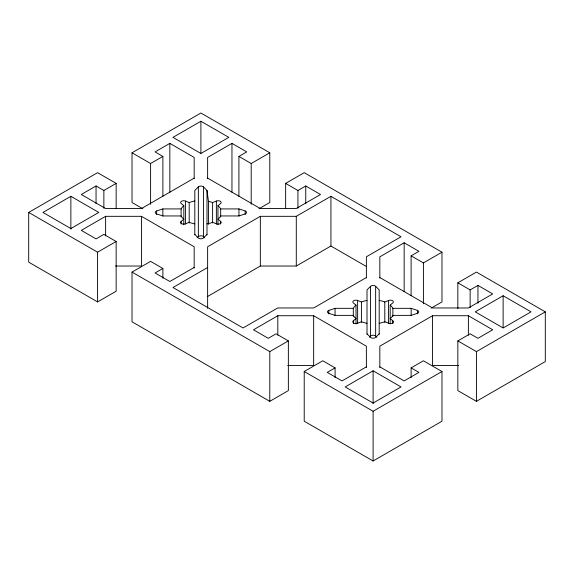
<?xml version="1.0" encoding="UTF-8"?>
<svg xmlns="http://www.w3.org/2000/svg" width="574" height="574" viewBox="0 0 574 574"><rect width="100%" height="100%" fill="white"/><g stroke="black" fill="none" stroke-linecap="round" stroke-linejoin="round"><path stroke-width="0.86" d="M208.462 224.391L208.462 201.309L206.992 190.468L203.447 186.866A3.042 1.758 0 0 0 198.353 186.866L194.808 190.468L194.808 234.852M197.176 237.779L198.353 236.574L198.353 186.866M206.992 234.4L203.447 238.002A3.042 1.758 0 0 1 198.353 238.002L194.808 234.4M379.192 334.269L379.192 289.884L375.647 286.283A3.042 1.758 0 0 0 370.553 286.283L367.008 289.884L367.008 334.269M369.376 337.196L370.553 335.998L370.553 286.283M379.192 333.824L375.647 337.426A3.042 1.758 0 0 1 370.553 337.426L367.008 333.824M181.183 224.032L181.183 221.37L183.823 219.189A20.7 11.954 0 0 1 181.119 215.953L162.851 215.953L156.616 213.908A3.042 1.758 0 0 1 156.616 210.967L162.851 208.922L181.119 208.922A20.7 11.954 0 0 1 183.823 205.686L181.183 203.497A3.042 1.758 0 0 1 181.528 201.252A3.042 1.758 0 0 1 185.424 201.051L189.205 202.579A20.7 11.954 0 0 1 194.808 201.015M217.977 224.513L217.977 205.686L220.617 203.497A3.042 1.758 0 0 0 220.273 201.252A3.042 1.758 0 0 0 216.376 201.051L212.595 202.579A20.7 11.954 0 0 0 208.462 201.309M353.383 323.456L353.383 320.787L356.024 318.606A20.7 11.954 0 0 1 353.319 315.37L335.051 315.37L328.816 313.325A3.042 1.758 0 0 1 328.816 310.383L335.051 308.338L353.319 308.338A20.7 11.954 0 0 1 356.024 305.103L353.383 302.921A3.042 1.758 0 0 1 353.728 300.668A3.042 1.758 0 0 1 357.624 300.475L361.405 301.996A20.7 11.954 0 0 1 367.008 300.432M390.176 323.937L390.176 305.103L392.817 302.921A3.042 1.758 0 0 0 392.473 300.668A3.042 1.758 0 0 0 388.576 300.475L384.795 301.996A20.7 11.954 0 0 0 379.192 300.432M194.17 268.058L194.17 246.755L141.462 216.319L105.616 216.319L81.286 230.368L96.052 238.892L103.865 234.386L116.156 241.482L116.156 291.19L97.58 301.91L28.7 262.146L28.7 212.437L97.58 172.666L116.156 183.393L116.156 208.247M142.854 208.749L132.02 202.493L132.02 152.784L200.9 113.013L269.78 152.784L269.78 202.493L258.946 208.749M70.867 196.315L42.95 212.437L70.867 228.552L98.785 212.437L70.867 196.315L70.867 229.162M200.9 121.243L172.982 137.365L200.9 153.48L228.818 137.365L200.9 121.243L200.9 153.201M116.156 183.393L103.865 190.489L96.052 185.976L81.286 194.5L105.616 208.549L141.462 208.549L194.17 178.119M194.17 178.729L194.17 157.427L169.839 143.378L155.073 151.902L162.887 156.415L162.887 196.358M132.02 152.784L150.596 163.511L162.887 156.415M238.913 196.358L238.913 156.415L246.727 151.902L231.961 143.378L207.63 157.427L207.63 178.729M28.7 212.437L97.58 252.201L116.156 241.482M238.913 156.415L251.204 163.511L269.78 152.784M366.37 367.475L366.37 346.172L313.662 315.736L277.816 315.736L253.486 329.785L268.252 338.316L276.065 333.803L288.356 340.899L288.356 390.607L269.78 401.334L132.02 321.799L132.02 272.09L150.596 261.364L162.887 268.46L162.887 278.225M285.644 208.247L285.644 183.393L304.22 172.666L441.98 252.201L441.98 301.91L431.146 308.166M162.887 268.46L155.073 272.966L169.839 281.497L194.17 267.448M285.644 183.393L297.935 190.489L305.748 185.976L320.514 194.5L296.184 208.549L260.338 208.549L207.63 178.119M366.37 278.089L366.37 256.786L401.018 236.782L330.933 196.315L296.284 216.319L260.338 216.319L207.63 246.755L207.63 308.338M207.63 267.506L172.982 287.509L243.067 327.976L277.716 307.973L313.662 307.973L366.37 277.536M207.63 296.464L260.338 266.027L296.284 266.027L330.933 246.024L366.363 266.479M411.113 295.775L411.113 255.832L418.927 251.319L404.161 242.795L379.83 256.843L379.83 278.146M132.02 272.09L269.78 351.625L288.356 340.899M411.113 255.832L423.404 262.928L441.98 252.201M411.113 377.642L411.113 367.877L423.404 360.781L441.98 371.507L441.98 421.216L373.1 460.987L304.22 421.216L304.22 371.507L322.796 360.781L335.087 367.877L335.087 377.642M457.844 308.554L457.844 282.81L476.42 272.09L545.3 311.854L545.3 361.563L476.42 401.334L457.844 390.607L457.844 340.899L470.135 333.803L477.948 338.316L492.714 329.785L468.384 315.736L432.538 315.736L379.83 346.172L379.83 367.475M335.087 367.877L327.273 372.39L342.039 380.914L366.37 366.865M457.844 282.81L470.135 289.906L477.948 285.4L492.714 293.924L468.384 307.973L432.538 307.973L379.83 277.536M373.1 370.811L345.182 386.926L373.1 403.048L401.018 386.926L373.1 370.811L373.1 403.651M503.133 295.739L475.215 311.854L503.133 327.976L531.05 311.854L503.133 295.739L503.133 327.689M304.22 371.507L373.1 411.271L441.98 371.507M457.844 340.899L476.42 351.625L545.3 311.854M217.977 205.686A20.7 11.954 0 0 1 220.681 208.922L238.949 208.922L245.184 210.967A3.042 1.758 0 0 1 245.184 213.908L238.949 215.953L220.681 215.953A20.7 11.954 0 0 1 217.977 219.189L220.617 221.37L220.617 224.032M115.474 266.027L141.462 266.027L141.462 216.319M390.176 305.103A20.7 11.954 0 0 1 392.881 308.338L411.149 308.338L417.384 310.383L417.384 313.935M287.674 365.451L313.662 365.451L313.662 315.736M458.526 365.451L432.538 365.451L432.538 315.736M411.113 367.877L418.927 372.39L404.161 380.914L379.83 366.865M392.817 323.456L392.817 320.787L390.176 318.606A20.7 11.954 0 0 0 392.881 315.37L411.149 315.37L417.384 313.325A3.042 1.758 0 0 0 417.384 310.383M375.647 286.283L375.647 335.998L376.824 337.196M203.447 186.866L203.447 236.574L204.624 237.779M477.948 285.4L477.948 303.151M476.42 351.625L476.42 401.334M470.135 289.906L470.135 307.664M468.384 315.736L468.384 335.266M423.404 262.928L423.404 303.761M411.149 308.338L411.149 315.442M404.161 242.795L404.161 291.621M392.881 308.338L392.881 316.331M388.576 300.475L388.576 323.549M384.795 301.996L384.795 322.409M373.1 411.271L373.1 460.987M361.405 301.996L361.405 322.409M357.624 300.475L357.624 323.549M356.024 305.103L356.024 323.937M353.319 308.338L353.319 316.331M335.051 308.338L335.051 315.442M330.933 196.315L330.933 246.024M328.816 310.383L328.816 313.935M305.748 185.976L305.748 203.734M297.935 190.489L297.935 208.24M296.284 216.319L296.284 266.027M277.816 315.736L277.816 335.266M269.78 351.625L269.78 401.334M260.338 216.319L260.338 266.027M251.204 163.511L251.204 204.344M245.184 210.967L245.184 214.518M238.949 208.922L238.949 216.025M231.961 143.378L231.961 192.197M220.681 208.922L220.681 216.907M216.376 201.051L216.376 224.133M212.595 202.579L212.595 222.992M206.992 190.468L206.992 234.852M189.205 202.579L189.205 222.992M185.424 201.051L185.424 224.133M183.823 205.686L183.823 224.513M181.119 208.922L181.119 216.907M169.839 143.378L169.839 192.197M162.851 208.922L162.851 216.025M156.616 210.967L156.616 214.518M150.596 163.511L150.596 204.344M105.616 216.319L105.616 235.849M103.865 190.489L103.865 208.24M97.58 252.201L97.58 301.91M96.052 185.976L96.052 203.734M370.553 335.998A3.042 1.758 0 0 1 375.647 335.998M198.353 236.574A3.042 1.758 0 0 1 203.447 236.574M379.192 323.277A20.7 11.954 0 0 0 384.795 321.713L388.576 323.241A3.042 1.758 0 0 0 392.473 323.04A3.042 1.758 0 0 0 392.817 320.787M367.008 323.277A20.7 11.954 0 0 1 361.405 321.713L357.624 323.241A3.042 1.758 0 0 1 353.728 323.04A3.042 1.758 0 0 1 353.383 320.787M206.992 223.86A20.7 11.954 0 0 0 212.595 222.296L216.376 223.817A3.042 1.758 0 0 0 220.273 223.623A3.042 1.758 0 0 0 220.617 221.37M194.808 223.86A20.7 11.954 0 0 1 189.205 222.296L185.424 223.817A3.042 1.758 0 0 1 181.528 223.623A3.042 1.758 0 0 1 181.183 221.37"/></g></svg>
